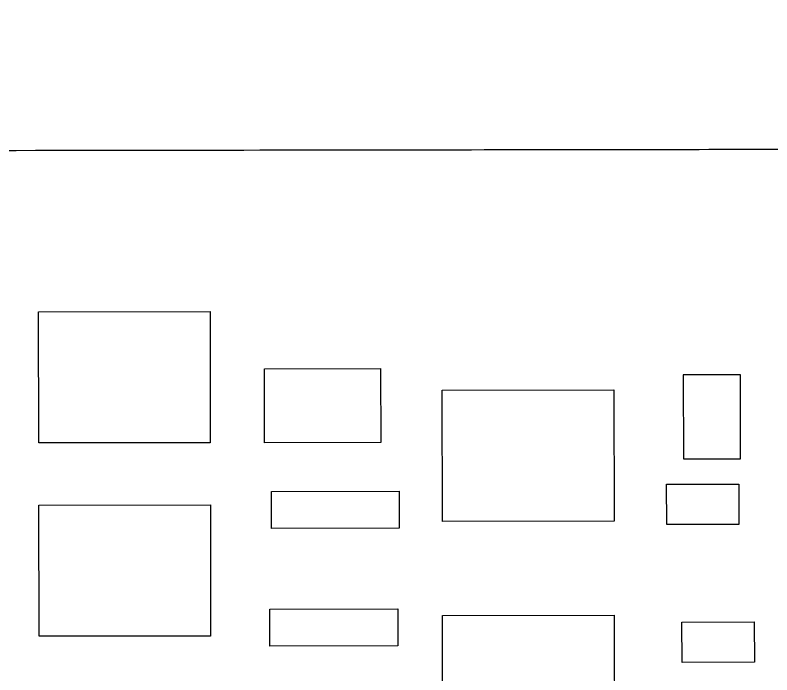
# Model space of a CAD drawing. Header units: millimetres. Extents: x 3191 to 879702, y -27549 to 222194.
# Drawn here: x 656287.6 to 656771.7, y 3793.4 to 4215.4 of the extents above; entities that cross this region are included whole.
import ezdxf

# ---------------------------------------------------------------- set-up
doc = ezdxf.new("R2010")
doc.units = ezdxf.units.MM
doc.header["$MEASUREMENT"] = 0
doc.layers.add('Giant', color=31, linetype='Continuous')

msp = doc.modelspace()

# ---------------------------------------------------------------- linework, layer by layer
at = {"layer": 'Giant'}
for points in [[(657161.92064, 4130.02475), (656156.99001, 4128.57957), (656148.48541, 10042.40885), (655010.1087, 10040.77176), (655018.61329, 4126.94249)], [(653667.29245, 4094.62168), (653667.24876, 4124.99911), (657161.92064, 4130.02475), (657161.50811, 4416.88562), (658402.92754, 4418.67088), (658403.20566, 4225.27903), (658356.43849, 4225.21178), (658361.68134, 579.49724), (658270.07216, 579.3655), (658239.45751, 579.32147), (658239.52471, 532.58696), (657177.05074, 531.05904), (657173.79998, 2791.54047), (653669.16602, 2791.7971)]]:
    msp.add_lwpolyline(points, dxfattribs=at)
for points in [[(656302.62834, 4025.66132), (656412.36214, 4025.81912), (656412.48277, 3941.94181), (656302.74896, 3941.784)], [(656447.18502, 3989.21592), (656521.42086, 3989.32267), (656521.4889, 3942.00955), (656447.25306, 3941.90279)], [(656715.14672, 3931.53909), (656751.72466, 3931.59169), (656751.64734, 3985.35863), (656715.0694, 3985.30603)], [(656560.88302, 3975.49257), (656670.61682, 3975.65038), (656670.73745, 3891.77306), (656561.00364, 3891.61525)], [(656704.39379, 3915.3668), (656750.64445, 3915.43331), (656750.68154, 3889.64032), (656704.43088, 3889.5738)], [(656451.59428, 3910.73038), (656533.36639, 3910.84797), (656533.40044, 3887.16915), (656451.62833, 3887.05156)], [(656302.80619, 3901.9929), (656412.53999, 3902.15071), (656412.66061, 3818.27339), (656302.92681, 3818.11559)], [(656450.62255, 3835.46401), (656532.39467, 3835.5816), (656532.42872, 3811.90279), (656450.65661, 3811.78519)], [(656561.09028, 3831.37225), (656670.82408, 3831.53005), (656670.9447, 3747.65274), (656561.2109, 3747.49493)], [(656714.21679, 3827.2083), (656760.46746, 3827.27482), (656760.50455, 3801.48182), (656714.25389, 3801.41531)]]:
    msp.add_lwpolyline(points, close=True, dxfattribs=at)

doc.saveas('drawing.dxf')
